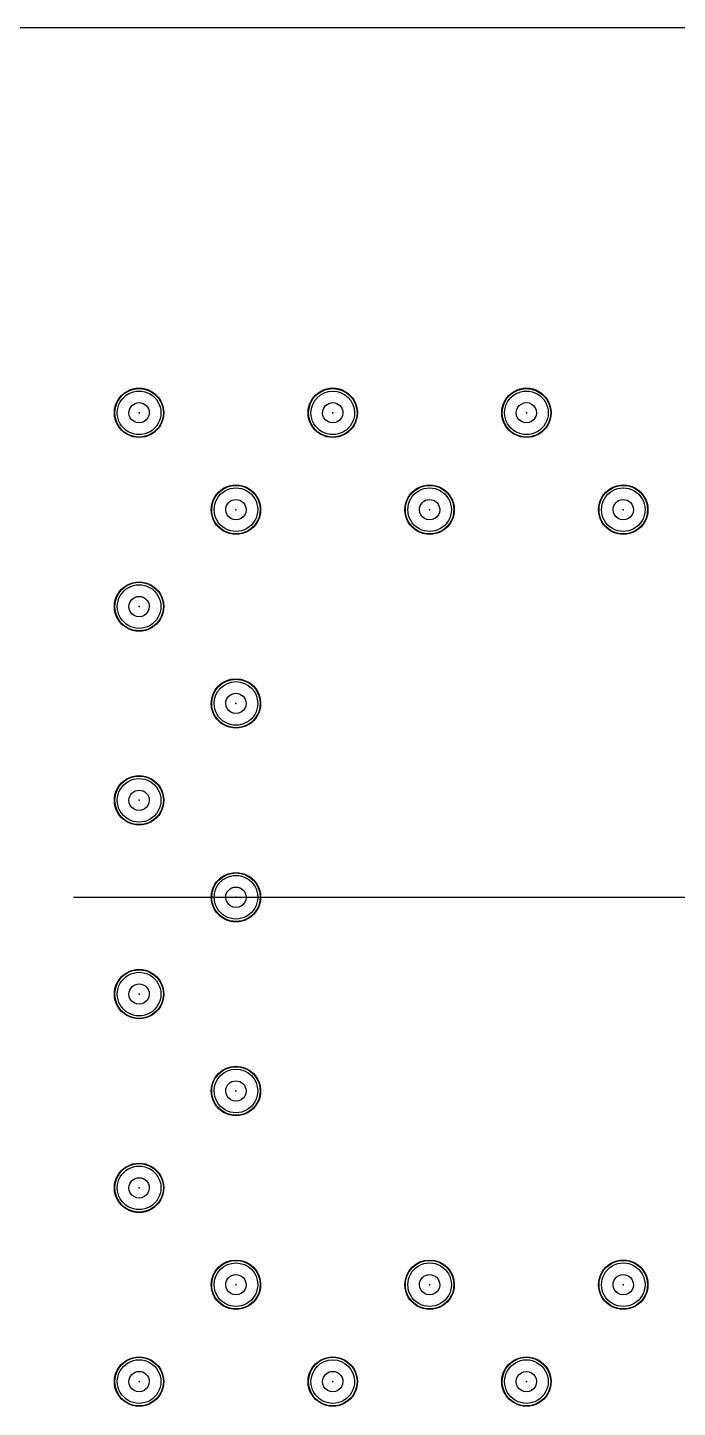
# Model space of a CAD drawing. Header units: millimetres. Extents: x 24815 to 37444, y -10619 to 6020.
# Drawn here: x 28075.19 to 28083.71, y 5891.36 to 5909.45 of the extents above; entities that cross this region are included whole.
import ezdxf

# ---------------------------------------------------------------- set-up
doc = ezdxf.new("R2010")
doc.units = ezdxf.units.MM

# ---------------------------------------------------------------- blocks, each defined once
blk = doc.blocks.new('A$C3CC6408C')
at = {"color": 2}
for p, q in [((-241.974, 0), (0, 0)), ((-99.224, -11.4), (-79.724, -11.4)), ((-99.224, -11.4), (-79.724, -11.4))]:
    blk.add_line(p, q, dxfattribs=at)
at = {"color": 2, "extrusion": (0, 0, -1)}
for centre, major_axis, start_param, end_param in [((-98.364, -5.05), (-0.229, 0.229), 5.497787, 8.63938), ((-98.364, -5.05), (-0.229, 0.229), 5.497787, 8.63938), ((-98.364, -5.05), (-0.225, 0.225), 5.497787, 8.63938), ((-98.364, -5.05), (-0.225, 0.225), 5.497787, 8.63938), ((-98.364, -5.05), (-0.202, 0.202), 5.497787, 8.63938), ((-98.364, -5.05), (-0.202, 0.202), 5.497787, 8.63938), ((-98.364, -5.05), (-0.202, 0.202), 5.497787, 8.63938), ((-98.364, -5.05), (-0.202, 0.202), 5.497787, 8.63938), ((-98.364, -5.05), (-0.202, 0.202), 5.497787, 8.63938), ((-98.364, -5.05), (-0.202, 0.202), 5.497787, 8.63938), ((-98.364, -5.05), (-0.202, 0.202), 5.497787, 8.63938), ((-98.364, -5.05), (-0.202, 0.202), 5.497787, 8.63938), ((-98.364, -5.05), (-0.202, 0.202), 5.497787, 8.63938), ((-98.364, -5.05), (-0.202, 0.202), 5.497787, 8.63938), ((-98.364, -5.05), (-0.202, 0.202), 5.497787, 8.63938), ((-95.824, -5.05), (-0.229, 0.229), 5.497787, 8.63938), ((-95.824, -5.05), (-0.229, 0.229), 5.497787, 8.63938), ((-95.824, -5.05), (0.225, 0.225), 3.926991, 7.068583), ((-95.824, -5.05), (0.225, 0.225), 3.926991, 7.068583), ((-95.824, -5.05), (0.202, 0.202), 3.926991, 7.068583), ((-95.824, -5.05), (0.202, 0.202), 3.926991, 7.068583), ((-95.824, -5.05), (0.202, 0.202), 3.926991, 7.068583), ((-95.824, -5.05), (0.202, 0.202), 3.926991, 7.068583), ((-95.824, -5.05), (0.202, 0.202), 3.926991, 7.068583), ((-95.824, -5.05), (0.202, 0.202), 3.926991, 7.068583), ((-95.824, -5.05), (0.202, 0.202), 3.926991, 7.068583), ((-95.824, -5.05), (0.202, 0.202), 3.926991, 7.068583), ((-95.824, -5.05), (0.202, 0.202), 3.926991, 7.068583), ((-95.824, -5.05), (0.202, 0.202), 3.926991, 7.068583), ((-95.824, -5.05), (0.202, 0.202), 3.926991, 7.068583), ((-93.284, -5.05), (-0.229, 0.229), 5.497787, 8.63938), ((-93.284, -5.05), (-0.229, 0.229), 5.497787, 8.63938), ((-93.284, -5.05), (0.225, 0.225), 3.926991, 7.068583), ((-93.284, -5.05), (0.225, 0.225), 3.926991, 7.068583), ((-93.284, -5.05), (-0.202, 0.202), 5.497787, 8.63938), ((-93.284, -5.05), (-0.202, 0.202), 5.497787, 8.63938), ((-93.284, -5.05), (-0.202, 0.202), 5.497787, 8.63938), ((-93.284, -5.05), (-0.202, 0.202), 5.497787, 8.63938), ((-93.284, -5.05), (-0.202, 0.202), 5.497787, 8.63938), ((-93.284, -5.05), (-0.202, 0.202), 5.497787, 8.63938), ((-93.284, -5.05), (-0.202, 0.202), 5.497787, 8.63938), ((-93.284, -5.05), (-0.202, 0.202), 5.497787, 8.63938), ((-93.284, -5.05), (-0.202, 0.202), 5.497787, 8.63938), ((-93.284, -5.05), (-0.202, 0.202), 5.497787, 8.63938), ((-93.284, -5.05), (-0.202, 0.202), 5.497787, 8.63938), ((-98.364, -5.05), (0.229, 0.229), 0.785398, 3.926991), ((-98.364, -5.05), (0.229, 0.229), 0.785398, 3.926991), ((-98.364, -5.05), (0.225, 0.225), 0.785398, 3.926991), ((-98.364, -5.05), (0.225, 0.225), 0.785398, 3.926991), ((-98.364, -5.05), (0.202, 0.202), 0.785398, 3.926991), ((-98.364, -5.05), (0.202, 0.202), 0.785398, 3.926991), ((-98.364, -5.05), (0.202, 0.202), 0.785398, 3.926991), ((-98.364, -5.05), (0.202, 0.202), 0.785398, 3.926991), ((-98.364, -5.05), (0.202, 0.202), 0.785398, 3.926991), ((-98.364, -5.05), (0.202, 0.202), 0.785398, 3.926991), ((-98.364, -5.05), (0.202, 0.202), 0.785398, 3.926991), ((-98.364, -5.05), (0.202, 0.202), 0.785398, 3.926991), ((-98.364, -5.05), (0.202, 0.202), 0.785398, 3.926991), ((-98.364, -5.05), (0.202, 0.202), 0.785398, 3.926991), ((-98.364, -5.05), (0.202, 0.202), 0.785398, 3.926991), ((-98.364, -5.05), (0.0943, 0.0943), 3.926991, 7.068583), ((-98.364, -5.05), (0.0943, 0.0943), 3.926991, 7.068583), ((-98.364, -5.05), (0.0943, 0.0943), 0.785398, 3.926991), ((-98.364, -5.05), (0.0943, 0.0943), 0.785398, 3.926991), ((-95.824, -5.05), (0.229, 0.229), 0.785398, 3.926991), ((-95.824, -5.05), (0.229, 0.229), 0.785398, 3.926991), ((-95.824, -5.05), (0.225, 0.225), 0.785398, 3.926991), ((-95.824, -5.05), (0.225, 0.225), 0.785398, 3.926991), ((-95.824, -5.05), (0.202, 0.202), 0.785398, 3.926991), ((-95.824, -5.05), (0.202, 0.202), 0.785398, 3.926991), ((-95.824, -5.05), (0.202, 0.202), 0.785398, 3.926991), ((-95.824, -5.05), (0.202, 0.202), 0.785398, 3.926991), ((-95.824, -5.05), (0.202, 0.202), 0.785398, 3.926991), ((-95.824, -5.05), (0.202, 0.202), 0.785398, 3.926991), ((-95.824, -5.05), (0.202, 0.202), 0.785398, 3.926991), ((-95.824, -5.05), (0.202, 0.202), 0.785398, 3.926991), ((-95.824, -5.05), (0.202, 0.202), 0.785398, 3.926991), ((-95.824, -5.05), (0.202, 0.202), 0.785398, 3.926991), ((-95.824, -5.05), (0.202, 0.202), 0.785398, 3.926991), ((-95.824, -5.05), (0.0943, 0.0943), 3.926991, 7.068583), ((-95.824, -5.05), (0.0943, 0.0943), 3.926991, 7.068583), ((-95.824, -5.05), (-0.0943, 0.0943), 2.356194, 5.497787), ((-95.824, -5.05), (-0.0943, 0.0943), 2.356194, 5.497787), ((-93.284, -5.05), (0.229, 0.229), 0.785398, 3.926991), ((-93.284, -5.05), (0.229, 0.229), 0.785398, 3.926991), ((-93.284, -5.05), (0.225, 0.225), 0.785398, 3.926991), ((-93.284, -5.05), (0.225, 0.225), 0.785398, 3.926991), ((-93.284, -5.05), (0.202, 0.202), 0.785398, 3.926991), ((-93.284, -5.05), (0.202, 0.202), 0.785398, 3.926991), ((-93.284, -5.05), (0.202, 0.202), 0.785398, 3.926991), ((-93.284, -5.05), (0.202, 0.202), 0.785398, 3.926991), ((-93.284, -5.05), (0.202, 0.202), 0.785398, 3.926991), ((-93.284, -5.05), (0.202, 0.202), 0.785398, 3.926991), ((-93.284, -5.05), (0.202, 0.202), 0.785398, 3.926991), ((-93.284, -5.05), (0.202, 0.202), 0.785398, 3.926991), ((-93.284, -5.05), (0.202, 0.202), 0.785398, 3.926991), ((-93.284, -5.05), (0.202, 0.202), 0.785398, 3.926991), ((-93.284, -5.05), (0.202, 0.202), 0.785398, 3.926991), ((-93.284, -5.05), (-0.0943, 0.0943), 5.497787, 8.63938), ((-93.284, -5.05), (-0.0943, 0.0943), 5.497787, 8.63938), ((-93.284, -5.05), (0.0943, 0.0943), 0.785398, 3.926991), ((-93.284, -5.05), (0.0943, 0.0943), 0.785398, 3.926991), ((-97.094, -6.32), (-0.229, 0.229), 5.497787, 8.63938), ((-97.094, -6.32), (-0.229, 0.229), 5.497787, 8.63938), ((-97.094, -6.32), (0.225, 0.225), 3.926991, 7.068583), ((-97.094, -6.32), (0.225, 0.225), 3.926991, 7.068583), ((-97.094, -6.32), (-0.202, 0.202), 5.497787, 8.63938), ((-97.094, -6.32), (-0.202, 0.202), 5.497787, 8.63938), ((-97.094, -6.32), (-0.202, 0.202), 5.497787, 8.63938), ((-97.094, -6.32), (-0.202, 0.202), 5.497787, 8.63938), ((-97.094, -6.32), (-0.202, 0.202), 5.497787, 8.63938), ((-97.094, -6.32), (-0.202, 0.202), 5.497787, 8.63938), ((-97.094, -6.32), (-0.202, 0.202), 5.497787, 8.63938), ((-97.094, -6.32), (-0.202, 0.202), 5.497787, 8.63938), ((-97.094, -6.32), (-0.202, 0.202), 5.497787, 8.63938), ((-97.094, -6.32), (-0.202, 0.202), 5.497787, 8.63938), ((-97.094, -6.32), (-0.202, 0.202), 5.497787, 8.63938), ((-94.554, -6.32), (-0.229, 0.229), 5.497787, 8.63938), ((-94.554, -6.32), (-0.229, 0.229), 5.497787, 8.63938), ((-94.554, -6.32), (-0.225, 0.225), 5.497787, 8.63938), ((-94.554, -6.32), (-0.225, 0.225), 5.497787, 8.63938), ((-94.554, -6.32), (-0.202, 0.202), 5.497787, 8.63938), ((-94.554, -6.32), (-0.202, 0.202), 5.497787, 8.63938), ((-94.554, -6.32), (-0.202, 0.202), 5.497787, 8.63938), ((-94.554, -6.32), (-0.202, 0.202), 5.497787, 8.63938), ((-94.554, -6.32), (-0.202, 0.202), 5.497787, 8.63938), ((-94.554, -6.32), (-0.202, 0.202), 5.497787, 8.63938), ((-94.554, -6.32), (-0.202, 0.202), 5.497787, 8.63938), ((-94.554, -6.32), (-0.202, 0.202), 5.497787, 8.63938), ((-94.554, -6.32), (-0.202, 0.202), 5.497787, 8.63938), ((-94.554, -6.32), (-0.202, 0.202), 5.497787, 8.63938), ((-94.554, -6.32), (-0.202, 0.202), 5.497787, 8.63938), ((-92.014, -6.32), (-0.229, 0.229), 5.497787, 8.63938), ((-92.014, -6.32), (-0.229, 0.229), 5.497787, 8.63938), ((-92.014, -6.32), (-0.225, 0.225), 5.497787, 8.63938), ((-92.014, -6.32), (-0.225, 0.225), 5.497787, 8.63938), ((-92.014, -6.32), (-0.202, 0.202), 5.497787, 8.63938), ((-92.014, -6.32), (-0.202, 0.202), 5.497787, 8.63938), ((-92.014, -6.32), (-0.202, 0.202), 5.497787, 8.63938), ((-92.014, -6.32), (-0.202, 0.202), 5.497787, 8.63938), ((-92.014, -6.32), (-0.202, 0.202), 5.497787, 8.63938), ((-92.014, -6.32), (-0.202, 0.202), 5.497787, 8.63938), ((-92.014, -6.32), (-0.202, 0.202), 5.497787, 8.63938), ((-92.014, -6.32), (-0.202, 0.202), 5.497787, 8.63938), ((-92.014, -6.32), (-0.202, 0.202), 5.497787, 8.63938), ((-92.014, -6.32), (-0.202, 0.202), 5.497787, 8.63938), ((-92.014, -6.32), (-0.202, 0.202), 5.497787, 8.63938), ((-97.094, -6.32), (0.229, 0.229), 0.785398, 3.926991), ((-97.094, -6.32), (0.229, 0.229), 0.785398, 3.926991), ((-97.094, -6.32), (-0.225, 0.225), 2.356194, 5.497787), ((-97.094, -6.32), (-0.225, 0.225), 2.356194, 5.497787), ((-97.094, -6.32), (-0.202, 0.202), 2.356194, 5.497787), ((-97.094, -6.32), (-0.202, 0.202), 2.356194, 5.497787), ((-97.094, -6.32), (-0.202, 0.202), 2.356194, 5.497787), ((-97.094, -6.32), (-0.202, 0.202), 2.356194, 5.497787), ((-97.094, -6.32), (-0.202, 0.202), 2.356194, 5.497787), ((-97.094, -6.32), (-0.202, 0.202), 2.356194, 5.497787), ((-97.094, -6.32), (-0.202, 0.202), 2.356194, 5.497787), ((-97.094, -6.32), (-0.202, 0.202), 2.356194, 5.497787), ((-97.094, -6.32), (-0.202, 0.202), 2.356194, 5.497787), ((-97.094, -6.32), (-0.202, 0.202), 2.356194, 5.497787), ((-97.094, -6.32), (-0.202, 0.202), 2.356194, 5.497787), ((-97.094, -6.32), (0.0943, 0.0943), 3.926991, 7.068583), ((-97.094, -6.32), (0.0943, 0.0943), 3.926991, 7.068583), ((-97.094, -6.32), (0.0943, 0.0943), 0.785398, 3.926991), ((-97.094, -6.32), (0.0943, 0.0943), 0.785398, 3.926991), ((-94.554, -6.32), (0.229, 0.229), 0.785398, 3.926991), ((-94.554, -6.32), (0.229, 0.229), 0.785398, 3.926991), ((-94.554, -6.32), (-0.225, 0.225), 2.356194, 5.497787), ((-94.554, -6.32), (-0.225, 0.225), 2.356194, 5.497787), ((-94.554, -6.32), (-0.202, 0.202), 2.356194, 5.497787), ((-94.554, -6.32), (-0.202, 0.202), 2.356194, 5.497787), ((-94.554, -6.32), (-0.202, 0.202), 2.356194, 5.497787), ((-94.554, -6.32), (-0.202, 0.202), 2.356194, 5.497787), ((-94.554, -6.32), (-0.202, 0.202), 2.356194, 5.497787), ((-94.554, -6.32), (-0.202, 0.202), 2.356194, 5.497787), ((-94.554, -6.32), (-0.202, 0.202), 2.356194, 5.497787), ((-94.554, -6.32), (-0.202, 0.202), 2.356194, 5.497787), ((-94.554, -6.32), (-0.202, 0.202), 2.356194, 5.497787), ((-94.554, -6.32), (-0.202, 0.202), 2.356194, 5.497787), ((-94.554, -6.32), (-0.202, 0.202), 2.356194, 5.497787), ((-94.554, -6.32), (0.0943, 0.0943), 3.926991, 7.068583), ((-94.554, -6.32), (0.0943, 0.0943), 3.926991, 7.068583), ((-94.554, -6.32), (0.0943, 0.0943), 0.785398, 3.926991), ((-94.554, -6.32), (0.0943, 0.0943), 0.785398, 3.926991), ((-92.014, -6.32), (0.229, 0.229), 0.785398, 3.926991), ((-92.014, -6.32), (0.229, 0.229), 0.785398, 3.926991), ((-92.014, -6.32), (0.225, 0.225), 0.785398, 3.926991), ((-92.014, -6.32), (0.225, 0.225), 0.785398, 3.926991), ((-92.014, -6.32), (0.202, 0.202), 0.785398, 3.926991), ((-92.014, -6.32), (0.202, 0.202), 0.785398, 3.926991), ((-92.014, -6.32), (0.202, 0.202), 0.785398, 3.926991), ((-92.014, -6.32), (0.202, 0.202), 0.785398, 3.926991), ((-92.014, -6.32), (0.202, 0.202), 0.785398, 3.926991), ((-92.014, -6.32), (0.202, 0.202), 0.785398, 3.926991), ((-92.014, -6.32), (0.202, 0.202), 0.785398, 3.926991), ((-92.014, -6.32), (0.202, 0.202), 0.785398, 3.926991), ((-92.014, -6.32), (0.202, 0.202), 0.785398, 3.926991), ((-92.014, -6.32), (0.202, 0.202), 0.785398, 3.926991), ((-92.014, -6.32), (0.202, 0.202), 0.785398, 3.926991), ((-92.014, -6.32), (0.0943, 0.0943), 3.926991, 7.068583), ((-92.014, -6.32), (0.0943, 0.0943), 3.926991, 7.068583), ((-92.014, -6.32), (0.0943, 0.0943), 0.785398, 3.926991), ((-92.014, -6.32), (0.0943, 0.0943), 0.785398, 3.926991), ((-98.364, -7.59), (-0.229, 0.229), 5.497787, 8.63938), ((-98.364, -7.59), (-0.229, 0.229), 5.497787, 8.63938), ((-98.364, -7.59), (-0.225, 0.225), 5.497787, 8.63938), ((-98.364, -7.59), (-0.225, 0.225), 5.497787, 8.63938), ((-98.364, -7.59), (-0.202, 0.202), 5.497787, 8.63938), ((-98.364, -7.59), (-0.202, 0.202), 5.497787, 8.63938), ((-98.364, -7.59), (-0.202, 0.202), 5.497787, 8.63938), ((-98.364, -7.59), (-0.202, 0.202), 5.497787, 8.63938), ((-98.364, -7.59), (-0.202, 0.202), 5.497787, 8.63938), ((-98.364, -7.59), (-0.202, 0.202), 5.497787, 8.63938), ((-98.364, -7.59), (-0.202, 0.202), 5.497787, 8.63938), ((-98.364, -7.59), (-0.202, 0.202), 5.497787, 8.63938), ((-98.364, -7.59), (-0.202, 0.202), 5.497787, 8.63938), ((-98.364, -7.59), (-0.202, 0.202), 5.497787, 8.63938), ((-98.364, -7.59), (-0.202, 0.202), 5.497787, 8.63938), ((-98.364, -7.59), (0.229, 0.229), 0.785398, 3.926991), ((-98.364, -7.59), (0.229, 0.229), 0.785398, 3.926991), ((-98.364, -7.59), (0.225, 0.225), 0.785398, 3.926991), ((-98.364, -7.59), (0.225, 0.225), 0.785398, 3.926991), ((-98.364, -7.59), (0.202, 0.202), 0.785398, 3.926991), ((-98.364, -7.59), (0.202, 0.202), 0.785398, 3.926991), ((-98.364, -7.59), (0.202, 0.202), 0.785398, 3.926991), ((-98.364, -7.59), (0.202, 0.202), 0.785398, 3.926991), ((-98.364, -7.59), (0.202, 0.202), 0.785398, 3.926991), ((-98.364, -7.59), (0.202, 0.202), 0.785398, 3.926991), ((-98.364, -7.59), (0.202, 0.202), 0.785398, 3.926991), ((-98.364, -7.59), (0.202, 0.202), 0.785398, 3.926991), ((-98.364, -7.59), (0.202, 0.202), 0.785398, 3.926991), ((-98.364, -7.59), (0.202, 0.202), 0.785398, 3.926991), ((-98.364, -7.59), (0.202, 0.202), 0.785398, 3.926991), ((-98.364, -7.59), (0.0943, 0.0943), 3.926991, 7.068583), ((-98.364, -7.59), (0.0943, 0.0943), 3.926991, 7.068583), ((-98.364, -7.59), (0.0943, 0.0943), 0.785398, 3.926991), ((-98.364, -7.59), (0.0943, 0.0943), 0.785398, 3.926991), ((-97.094, -8.86), (0.229, 0.229), 3.926991, 7.068583), ((-97.094, -8.86), (0.229, 0.229), 3.926991, 7.068583), ((-97.094, -8.86), (0.225, 0.225), 3.926991, 7.068583), ((-97.094, -8.86), (0.225, 0.225), 3.926991, 7.068583), ((-97.094, -8.86), (0.202, 0.202), 3.926991, 7.068583), ((-97.094, -8.86), (0.202, 0.202), 3.926991, 7.068583), ((-97.094, -8.86), (0.202, 0.202), 3.926991, 7.068583), ((-97.094, -8.86), (0.202, 0.202), 3.926991, 7.068583), ((-97.094, -8.86), (0.202, 0.202), 3.926991, 7.068583), ((-97.094, -8.86), (0.202, 0.202), 3.926991, 7.068583), ((-97.094, -8.86), (0.202, 0.202), 3.926991, 7.068583), ((-97.094, -8.86), (0.202, 0.202), 3.926991, 7.068583), ((-97.094, -8.86), (0.202, 0.202), 3.926991, 7.068583), ((-97.094, -8.86), (0.202, 0.202), 3.926991, 7.068583), ((-97.094, -8.86), (0.202, 0.202), 3.926991, 7.068583), ((-97.094, -8.86), (-0.229, 0.229), 2.356194, 5.497787), ((-97.094, -8.86), (-0.229, 0.229), 2.356194, 5.497787), ((-97.094, -8.86), (-0.225, 0.225), 2.356194, 5.497787), ((-97.094, -8.86), (-0.225, 0.225), 2.356194, 5.497787), ((-97.094, -8.86), (-0.202, 0.202), 2.356194, 5.497787), ((-97.094, -8.86), (-0.202, 0.202), 2.356194, 5.497787), ((-97.094, -8.86), (-0.202, 0.202), 2.356194, 5.497787), ((-97.094, -8.86), (-0.202, 0.202), 2.356194, 5.497787), ((-97.094, -8.86), (-0.202, 0.202), 2.356194, 5.497787), ((-97.094, -8.86), (-0.202, 0.202), 2.356194, 5.497787), ((-97.094, -8.86), (-0.202, 0.202), 2.356194, 5.497787), ((-97.094, -8.86), (-0.202, 0.202), 2.356194, 5.497787), ((-97.094, -8.86), (-0.202, 0.202), 2.356194, 5.497787), ((-97.094, -8.86), (-0.202, 0.202), 2.356194, 5.497787), ((-97.094, -8.86), (-0.202, 0.202), 2.356194, 5.497787), ((-97.094, -8.86), (0.0943, 0.0943), 3.926991, 7.068583), ((-97.094, -8.86), (0.0943, 0.0943), 3.926991, 7.068583), ((-97.094, -8.86), (0.0943, 0.0943), 0.785398, 3.926991), ((-97.094, -8.86), (0.0943, 0.0943), 0.785398, 3.926991), ((-98.364, -10.13), (-0.229, 0.229), 5.497787, 8.63938), ((-98.364, -10.13), (-0.229, 0.229), 5.497787, 8.63938), ((-98.364, -10.13), (-0.225, 0.225), 5.497787, 8.63938), ((-98.364, -10.13), (-0.225, 0.225), 5.497787, 8.63938), ((-98.364, -10.13), (-0.202, 0.202), 5.497787, 8.63938), ((-98.364, -10.13), (-0.202, 0.202), 5.497787, 8.63938), ((-98.364, -10.13), (-0.202, 0.202), 5.497787, 8.63938), ((-98.364, -10.13), (-0.202, 0.202), 5.497787, 8.63938), ((-98.364, -10.13), (-0.202, 0.202), 5.497787, 8.63938), ((-98.364, -10.13), (-0.202, 0.202), 5.497787, 8.63938), ((-98.364, -10.13), (-0.202, 0.202), 5.497787, 8.63938), ((-98.364, -10.13), (-0.202, 0.202), 5.497787, 8.63938), ((-98.364, -10.13), (-0.202, 0.202), 5.497787, 8.63938), ((-98.364, -10.13), (-0.202, 0.202), 5.497787, 8.63938), ((-98.364, -10.13), (-0.202, 0.202), 5.497787, 8.63938), ((-98.364, -10.13), (0.0943, 0.0943), 3.926991, 7.068583), ((-98.364, -10.13), (0.0943, 0.0943), 3.926991, 7.068583), ((-98.364, -10.13), (-0.229, 0.229), 2.356194, 5.497787), ((-98.364, -10.13), (-0.229, 0.229), 2.356194, 5.497787), ((-98.364, -10.13), (0.225, 0.225), 0.785398, 3.926991), ((-98.364, -10.13), (0.225, 0.225), 0.785398, 3.926991), ((-98.364, -10.13), (-0.202, 0.202), 2.356194, 5.497787), ((-98.364, -10.13), (-0.202, 0.202), 2.356194, 5.497787), ((-98.364, -10.13), (-0.202, 0.202), 2.356194, 5.497787), ((-98.364, -10.13), (-0.202, 0.202), 2.356194, 5.497787), ((-98.364, -10.13), (-0.202, 0.202), 2.356194, 5.497787), ((-98.364, -10.13), (-0.202, 0.202), 2.356194, 5.497787), ((-98.364, -10.13), (-0.202, 0.202), 2.356194, 5.497787), ((-98.364, -10.13), (-0.202, 0.202), 2.356194, 5.497787), ((-98.364, -10.13), (-0.202, 0.202), 2.356194, 5.497787), ((-98.364, -10.13), (-0.202, 0.202), 2.356194, 5.497787), ((-98.364, -10.13), (-0.202, 0.202), 2.356194, 5.497787), ((-98.364, -10.13), (0.0943, 0.0943), 0.785398, 3.926991), ((-98.364, -10.13), (0.0943, 0.0943), 0.785398, 3.926991), ((-97.094, -11.4), (-0.229, 0.229), 5.497787, 8.63938), ((-97.094, -11.4), (-0.229, 0.229), 5.497787, 8.63938), ((-97.094, -11.4), (0.225, 0.225), 3.926991, 7.068583), ((-97.094, -11.4), (0.225, 0.225), 3.926991, 7.068583), ((-97.094, -11.4), (-0.202, 0.202), 5.497787, 8.63938), ((-97.094, -11.4), (-0.202, 0.202), 5.497787, 8.63938), ((-97.094, -11.4), (-0.202, 0.202), 5.497787, 8.63938), ((-97.094, -11.4), (-0.202, 0.202), 5.497787, 8.63938), ((-97.094, -11.4), (-0.202, 0.202), 5.497787, 8.63938), ((-97.094, -11.4), (-0.202, 0.202), 5.497787, 8.63938), ((-97.094, -11.4), (-0.202, 0.202), 5.497787, 8.63938), ((-97.094, -11.4), (-0.202, 0.202), 5.497787, 8.63938), ((-97.094, -11.4), (-0.202, 0.202), 5.497787, 8.63938), ((-97.094, -11.4), (-0.202, 0.202), 5.497787, 8.63938), ((-97.094, -11.4), (-0.202, 0.202), 5.497787, 8.63938), ((-97.094, -11.4), (0.0943, 0.0943), 3.926991, 7.068583), ((-97.094, -11.4), (0.0943, 0.0943), 3.926991, 7.068583), ((-97.094, -11.4), (0.229, 0.229), 0.785398, 3.926991), ((-97.094, -11.4), (0.229, 0.229), 0.785398, 3.926991), ((-97.094, -11.4), (-0.225, 0.225), 2.356194, 5.497787), ((-97.094, -11.4), (-0.225, 0.225), 2.356194, 5.497787), ((-97.094, -11.4), (-0.202, 0.202), 2.356194, 5.497787), ((-97.094, -11.4), (-0.202, 0.202), 2.356194, 5.497787), ((-97.094, -11.4), (-0.202, 0.202), 2.356194, 5.497787), ((-97.094, -11.4), (-0.202, 0.202), 2.356194, 5.497787), ((-97.094, -11.4), (-0.202, 0.202), 2.356194, 5.497787), ((-97.094, -11.4), (-0.202, 0.202), 2.356194, 5.497787), ((-97.094, -11.4), (-0.202, 0.202), 2.356194, 5.497787), ((-97.094, -11.4), (-0.202, 0.202), 2.356194, 5.497787), ((-97.094, -11.4), (-0.202, 0.202), 2.356194, 5.497787), ((-97.094, -11.4), (-0.202, 0.202), 2.356194, 5.497787), ((-97.094, -11.4), (-0.202, 0.202), 2.356194, 5.497787), ((-97.094, -11.4), (0.0943, 0.0943), 0.785398, 3.926991), ((-97.094, -11.4), (0.0943, 0.0943), 0.785398, 3.926991), ((-98.364, -12.67), (-0.229, 0.229), 5.497787, 8.63938), ((-98.364, -12.67), (-0.229, 0.229), 5.497787, 8.63938), ((-98.364, -12.67), (-0.225, 0.225), 5.497787, 8.63938), ((-98.364, -12.67), (-0.225, 0.225), 5.497787, 8.63938), ((-98.364, -12.67), (-0.202, 0.202), 5.497787, 8.63938), ((-98.364, -12.67), (-0.202, 0.202), 5.497787, 8.63938), ((-98.364, -12.67), (-0.202, 0.202), 5.497787, 8.63938), ((-98.364, -12.67), (-0.202, 0.202), 5.497787, 8.63938), ((-98.364, -12.67), (-0.202, 0.202), 5.497787, 8.63938), ((-98.364, -12.67), (-0.202, 0.202), 5.497787, 8.63938), ((-98.364, -12.67), (-0.202, 0.202), 5.497787, 8.63938), ((-98.364, -12.67), (-0.202, 0.202), 5.497787, 8.63938), ((-98.364, -12.67), (-0.202, 0.202), 5.497787, 8.63938), ((-98.364, -12.67), (-0.202, 0.202), 5.497787, 8.63938), ((-98.364, -12.67), (-0.202, 0.202), 5.497787, 8.63938), ((-98.364, -12.67), (0.0943, 0.0943), 3.926991, 7.068583), ((-98.364, -12.67), (0.0943, 0.0943), 3.926991, 7.068583), ((-98.364, -12.67), (0.229, 0.229), 0.785398, 3.926991), ((-98.364, -12.67), (0.229, 0.229), 0.785398, 3.926991), ((-98.364, -12.67), (0.225, 0.225), 0.785398, 3.926991), ((-98.364, -12.67), (0.225, 0.225), 0.785398, 3.926991), ((-98.364, -12.67), (0.202, 0.202), 0.785398, 3.926991), ((-98.364, -12.67), (0.202, 0.202), 0.785398, 3.926991), ((-98.364, -12.67), (0.202, 0.202), 0.785398, 3.926991), ((-98.364, -12.67), (0.202, 0.202), 0.785398, 3.926991), ((-98.364, -12.67), (0.202, 0.202), 0.785398, 3.926991), ((-98.364, -12.67), (0.202, 0.202), 0.785398, 3.926991), ((-98.364, -12.67), (0.202, 0.202), 0.785398, 3.926991), ((-98.364, -12.67), (0.202, 0.202), 0.785398, 3.926991), ((-98.364, -12.67), (0.202, 0.202), 0.785398, 3.926991), ((-98.364, -12.67), (0.202, 0.202), 0.785398, 3.926991), ((-98.364, -12.67), (0.202, 0.202), 0.785398, 3.926991), ((-98.364, -12.67), (0.0943, 0.0943), 0.785398, 3.926991), ((-98.364, -12.67), (0.0943, 0.0943), 0.785398, 3.926991), ((-97.094, -13.94), (0.229, 0.229), 3.926991, 7.068583), ((-97.094, -13.94), (0.229, 0.229), 3.926991, 7.068583), ((-97.094, -13.94), (-0.225, 0.225), 5.497787, 8.63938), ((-97.094, -13.94), (-0.225, 0.225), 5.497787, 8.63938), ((-97.094, -13.94), (0.202, 0.202), 3.926991, 7.068583), ((-97.094, -13.94), (0.202, 0.202), 3.926991, 7.068583), ((-97.094, -13.94), (0.202, 0.202), 3.926991, 7.068583), ((-97.094, -13.94), (0.202, 0.202), 3.926991, 7.068583), ((-97.094, -13.94), (0.202, 0.202), 3.926991, 7.068583), ((-97.094, -13.94), (0.202, 0.202), 3.926991, 7.068583), ((-97.094, -13.94), (0.202, 0.202), 3.926991, 7.068583), ((-97.094, -13.94), (0.202, 0.202), 3.926991, 7.068583), ((-97.094, -13.94), (0.202, 0.202), 3.926991, 7.068583), ((-97.094, -13.94), (0.202, 0.202), 3.926991, 7.068583), ((-97.094, -13.94), (0.202, 0.202), 3.926991, 7.068583), ((-97.094, -13.94), (0.0943, 0.0943), 3.926991, 7.068583), ((-97.094, -13.94), (0.0943, 0.0943), 3.926991, 7.068583), ((-97.094, -13.94), (0.229, 0.229), 0.785398, 3.926991), ((-97.094, -13.94), (0.229, 0.229), 0.785398, 3.926991), ((-97.094, -13.94), (-0.225, 0.225), 2.356194, 5.497787), ((-97.094, -13.94), (-0.225, 0.225), 2.356194, 5.497787), ((-97.094, -13.94), (-0.202, 0.202), 2.356194, 5.497787), ((-97.094, -13.94), (-0.202, 0.202), 2.356194, 5.497787), ((-97.094, -13.94), (-0.202, 0.202), 2.356194, 5.497787), ((-97.094, -13.94), (-0.202, 0.202), 2.356194, 5.497787), ((-97.094, -13.94), (-0.202, 0.202), 2.356194, 5.497787), ((-97.094, -13.94), (-0.202, 0.202), 2.356194, 5.497787), ((-97.094, -13.94), (-0.202, 0.202), 2.356194, 5.497787), ((-97.094, -13.94), (-0.202, 0.202), 2.356194, 5.497787), ((-97.094, -13.94), (-0.202, 0.202), 2.356194, 5.497787), ((-97.094, -13.94), (-0.202, 0.202), 2.356194, 5.497787), ((-97.094, -13.94), (-0.202, 0.202), 2.356194, 5.497787), ((-97.094, -13.94), (0.0943, 0.0943), 0.785398, 3.926991), ((-97.094, -13.94), (0.0943, 0.0943), 0.785398, 3.926991), ((-98.364, -15.21), (-0.229, 0.229), 5.497787, 8.63938), ((-98.364, -15.21), (-0.229, 0.229), 5.497787, 8.63938), ((-98.364, -15.21), (-0.225, 0.225), 5.497787, 8.63938), ((-98.364, -15.21), (-0.225, 0.225), 5.497787, 8.63938), ((-98.364, -15.21), (-0.202, 0.202), 5.497787, 8.63938), ((-98.364, -15.21), (-0.202, 0.202), 5.497787, 8.63938), ((-98.364, -15.21), (-0.202, 0.202), 5.497787, 8.63938), ((-98.364, -15.21), (-0.202, 0.202), 5.497787, 8.63938), ((-98.364, -15.21), (-0.202, 0.202), 5.497787, 8.63938), ((-98.364, -15.21), (-0.202, 0.202), 5.497787, 8.63938), ((-98.364, -15.21), (-0.202, 0.202), 5.497787, 8.63938), ((-98.364, -15.21), (-0.202, 0.202), 5.497787, 8.63938), ((-98.364, -15.21), (-0.202, 0.202), 5.497787, 8.63938), ((-98.364, -15.21), (-0.202, 0.202), 5.497787, 8.63938), ((-98.364, -15.21), (-0.202, 0.202), 5.497787, 8.63938), ((-98.364, -15.21), (0.0943, 0.0943), 3.926991, 7.068583), ((-98.364, -15.21), (0.0943, 0.0943), 3.926991, 7.068583), ((-98.364, -15.21), (-0.229, 0.229), 2.356194, 5.497787), ((-98.364, -15.21), (-0.229, 0.229), 2.356194, 5.497787), ((-98.364, -15.21), (0.225, 0.225), 0.785398, 3.926991), ((-98.364, -15.21), (0.225, 0.225), 0.785398, 3.926991), ((-98.364, -15.21), (-0.202, 0.202), 2.356194, 5.497787), ((-98.364, -15.21), (-0.202, 0.202), 2.356194, 5.497787), ((-98.364, -15.21), (-0.202, 0.202), 2.356194, 5.497787), ((-98.364, -15.21), (-0.202, 0.202), 2.356194, 5.497787), ((-98.364, -15.21), (-0.202, 0.202), 2.356194, 5.497787), ((-98.364, -15.21), (-0.202, 0.202), 2.356194, 5.497787), ((-98.364, -15.21), (-0.202, 0.202), 2.356194, 5.497787), ((-98.364, -15.21), (-0.202, 0.202), 2.356194, 5.497787), ((-98.364, -15.21), (-0.202, 0.202), 2.356194, 5.497787), ((-98.364, -15.21), (-0.202, 0.202), 2.356194, 5.497787), ((-98.364, -15.21), (-0.202, 0.202), 2.356194, 5.497787), ((-98.364, -15.21), (0.0943, 0.0943), 0.785398, 3.926991), ((-98.364, -15.21), (0.0943, 0.0943), 0.785398, 3.926991), ((-97.094, -16.48), (0.229, 0.229), 3.926991, 7.068583), ((-97.094, -16.48), (0.229, 0.229), 3.926991, 7.068583), ((-97.094, -16.48), (0.225, 0.225), 3.926991, 7.068583), ((-97.094, -16.48), (0.225, 0.225), 3.926991, 7.068583), ((-97.094, -16.48), (0.202, 0.202), 3.926991, 7.068583), ((-97.094, -16.48), (0.202, 0.202), 3.926991, 7.068583), ((-97.094, -16.48), (0.202, 0.202), 3.926991, 7.068583), ((-97.094, -16.48), (0.202, 0.202), 3.926991, 7.068583), ((-97.094, -16.48), (0.202, 0.202), 3.926991, 7.068583), ((-97.094, -16.48), (0.202, 0.202), 3.926991, 7.068583), ((-97.094, -16.48), (0.202, 0.202), 3.926991, 7.068583), ((-97.094, -16.48), (0.202, 0.202), 3.926991, 7.068583), ((-97.094, -16.48), (0.202, 0.202), 3.926991, 7.068583), ((-97.094, -16.48), (0.202, 0.202), 3.926991, 7.068583), ((-97.094, -16.48), (0.202, 0.202), 3.926991, 7.068583), ((-94.554, -16.48), (0.229, 0.229), 3.926991, 7.068583), ((-94.554, -16.48), (0.229, 0.229), 3.926991, 7.068583), ((-94.554, -16.48), (-0.225, 0.225), 5.497787, 8.63938), ((-94.554, -16.48), (-0.225, 0.225), 5.497787, 8.63938), ((-94.554, -16.48), (-0.202, 0.202), 5.497787, 8.63938), ((-94.554, -16.48), (-0.202, 0.202), 5.497787, 8.63938), ((-94.554, -16.48), (-0.202, 0.202), 5.497787, 8.63938), ((-94.554, -16.48), (-0.202, 0.202), 5.497787, 8.63938), ((-94.554, -16.48), (-0.202, 0.202), 5.497787, 8.63938), ((-94.554, -16.48), (-0.202, 0.202), 5.497787, 8.63938), ((-94.554, -16.48), (-0.202, 0.202), 5.497787, 8.63938), ((-94.554, -16.48), (-0.202, 0.202), 5.497787, 8.63938), ((-94.554, -16.48), (-0.202, 0.202), 5.497787, 8.63938), ((-94.554, -16.48), (-0.202, 0.202), 5.497787, 8.63938), ((-94.554, -16.48), (-0.202, 0.202), 5.497787, 8.63938), ((-92.014, -16.48), (-0.229, 0.229), 5.497787, 8.63938), ((-92.014, -16.48), (-0.229, 0.229), 5.497787, 8.63938), ((-92.014, -16.48), (-0.225, 0.225), 5.497787, 8.63938), ((-92.014, -16.48), (-0.225, 0.225), 5.497787, 8.63938), ((-92.014, -16.48), (-0.202, 0.202), 5.497787, 8.63938), ((-92.014, -16.48), (-0.202, 0.202), 5.497787, 8.63938), ((-92.014, -16.48), (-0.202, 0.202), 5.497787, 8.63938), ((-92.014, -16.48), (-0.202, 0.202), 5.497787, 8.63938), ((-92.014, -16.48), (-0.202, 0.202), 5.497787, 8.63938), ((-92.014, -16.48), (-0.202, 0.202), 5.497787, 8.63938), ((-92.014, -16.48), (-0.202, 0.202), 5.497787, 8.63938), ((-92.014, -16.48), (-0.202, 0.202), 5.497787, 8.63938), ((-92.014, -16.48), (-0.202, 0.202), 5.497787, 8.63938), ((-92.014, -16.48), (-0.202, 0.202), 5.497787, 8.63938), ((-92.014, -16.48), (-0.202, 0.202), 5.497787, 8.63938), ((-97.094, -16.48), (0.0943, 0.0943), 3.926991, 7.068583), ((-97.094, -16.48), (0.0943, 0.0943), 3.926991, 7.068583), ((-94.554, -16.48), (0.0943, 0.0943), 3.926991, 7.068583), ((-94.554, -16.48), (0.0943, 0.0943), 3.926991, 7.068583), ((-92.014, -16.48), (0.0943, 0.0943), 3.926991, 7.068583), ((-92.014, -16.48), (0.0943, 0.0943), 3.926991, 7.068583), ((-97.094, -16.48), (-0.229, 0.229), 2.356194, 5.497787), ((-97.094, -16.48), (-0.229, 0.229), 2.356194, 5.497787), ((-97.094, -16.48), (-0.225, 0.225), 2.356194, 5.497787), ((-97.094, -16.48), (-0.225, 0.225), 2.356194, 5.497787), ((-97.094, -16.48), (-0.202, 0.202), 2.356194, 5.497787), ((-97.094, -16.48), (-0.202, 0.202), 2.356194, 5.497787), ((-97.094, -16.48), (-0.202, 0.202), 2.356194, 5.497787), ((-97.094, -16.48), (-0.202, 0.202), 2.356194, 5.497787), ((-97.094, -16.48), (-0.202, 0.202), 2.356194, 5.497787), ((-97.094, -16.48), (-0.202, 0.202), 2.356194, 5.497787), ((-97.094, -16.48), (-0.202, 0.202), 2.356194, 5.497787), ((-97.094, -16.48), (-0.202, 0.202), 2.356194, 5.497787), ((-97.094, -16.48), (-0.202, 0.202), 2.356194, 5.497787), ((-97.094, -16.48), (-0.202, 0.202), 2.356194, 5.497787), ((-97.094, -16.48), (-0.202, 0.202), 2.356194, 5.497787), ((-97.094, -16.48), (0.0943, 0.0943), 0.785398, 3.926991), ((-97.094, -16.48), (0.0943, 0.0943), 0.785398, 3.926991), ((-94.554, -16.48), (-0.229, 0.229), 2.356194, 5.497787), ((-94.554, -16.48), (-0.229, 0.229), 2.356194, 5.497787), ((-94.554, -16.48), (-0.225, 0.225), 2.356194, 5.497787), ((-94.554, -16.48), (-0.225, 0.225), 2.356194, 5.497787), ((-94.554, -16.48), (-0.202, 0.202), 2.356194, 5.497787), ((-94.554, -16.48), (-0.202, 0.202), 2.356194, 5.497787), ((-94.554, -16.48), (-0.202, 0.202), 2.356194, 5.497787), ((-94.554, -16.48), (-0.202, 0.202), 2.356194, 5.497787), ((-94.554, -16.48), (-0.202, 0.202), 2.356194, 5.497787), ((-94.554, -16.48), (-0.202, 0.202), 2.356194, 5.497787), ((-94.554, -16.48), (-0.202, 0.202), 2.356194, 5.497787), ((-94.554, -16.48), (-0.202, 0.202), 2.356194, 5.497787), ((-94.554, -16.48), (-0.202, 0.202), 2.356194, 5.497787), ((-94.554, -16.48), (-0.202, 0.202), 2.356194, 5.497787), ((-94.554, -16.48), (-0.202, 0.202), 2.356194, 5.497787), ((-94.554, -16.48), (0.0943, 0.0943), 0.785398, 3.926991), ((-94.554, -16.48), (0.0943, 0.0943), 0.785398, 3.926991), ((-92.014, -16.48), (-0.229, 0.229), 2.356194, 5.497787), ((-92.014, -16.48), (-0.229, 0.229), 2.356194, 5.497787), ((-92.014, -16.48), (0.225, 0.225), 0.785398, 3.926991), ((-92.014, -16.48), (0.225, 0.225), 0.785398, 3.926991), ((-92.014, -16.48), (-0.202, 0.202), 2.356194, 5.497787), ((-92.014, -16.48), (-0.202, 0.202), 2.356194, 5.497787), ((-92.014, -16.48), (-0.202, 0.202), 2.356194, 5.497787), ((-92.014, -16.48), (-0.202, 0.202), 2.356194, 5.497787), ((-92.014, -16.48), (-0.202, 0.202), 2.356194, 5.497787), ((-92.014, -16.48), (-0.202, 0.202), 2.356194, 5.497787), ((-92.014, -16.48), (-0.202, 0.202), 2.356194, 5.497787), ((-92.014, -16.48), (-0.202, 0.202), 2.356194, 5.497787), ((-92.014, -16.48), (-0.202, 0.202), 2.356194, 5.497787), ((-92.014, -16.48), (-0.202, 0.202), 2.356194, 5.497787), ((-92.014, -16.48), (-0.202, 0.202), 2.356194, 5.497787), ((-92.014, -16.48), (0.0943, 0.0943), 0.785398, 3.926991), ((-92.014, -16.48), (0.0943, 0.0943), 0.785398, 3.926991), ((-98.364, -17.75), (-0.229, 0.229), 5.497787, 8.63938), ((-98.364, -17.75), (-0.229, 0.229), 5.497787, 8.63938), ((-98.364, -17.75), (-0.225, 0.225), 5.497787, 8.63938), ((-98.364, -17.75), (-0.225, 0.225), 5.497787, 8.63938), ((-98.364, -17.75), (-0.202, 0.202), 5.497787, 8.63938), ((-98.364, -17.75), (-0.202, 0.202), 5.497787, 8.63938), ((-98.364, -17.75), (-0.202, 0.202), 5.497787, 8.63938), ((-98.364, -17.75), (-0.202, 0.202), 5.497787, 8.63938), ((-98.364, -17.75), (-0.202, 0.202), 5.497787, 8.63938), ((-98.364, -17.75), (-0.202, 0.202), 5.497787, 8.63938), ((-98.364, -17.75), (-0.202, 0.202), 5.497787, 8.63938), ((-98.364, -17.75), (-0.202, 0.202), 5.497787, 8.63938), ((-98.364, -17.75), (-0.202, 0.202), 5.497787, 8.63938), ((-98.364, -17.75), (-0.202, 0.202), 5.497787, 8.63938), ((-98.364, -17.75), (-0.202, 0.202), 5.497787, 8.63938), ((-95.824, -17.75), (-0.229, 0.229), 5.497787, 8.63938), ((-95.824, -17.75), (-0.229, 0.229), 5.497787, 8.63938), ((-95.824, -17.75), (-0.225, 0.225), 5.497787, 8.63938), ((-95.824, -17.75), (-0.225, 0.225), 5.497787, 8.63938), ((-95.824, -17.75), (0.202, 0.202), 3.926991, 7.068583), ((-95.824, -17.75), (0.202, 0.202), 3.926991, 7.068583), ((-95.824, -17.75), (0.202, 0.202), 3.926991, 7.068583), ((-95.824, -17.75), (0.202, 0.202), 3.926991, 7.068583), ((-95.824, -17.75), (0.202, 0.202), 3.926991, 7.068583), ((-95.824, -17.75), (0.202, 0.202), 3.926991, 7.068583), ((-95.824, -17.75), (0.202, 0.202), 3.926991, 7.068583), ((-95.824, -17.75), (0.202, 0.202), 3.926991, 7.068583), ((-95.824, -17.75), (0.202, 0.202), 3.926991, 7.068583), ((-95.824, -17.75), (0.202, 0.202), 3.926991, 7.068583), ((-95.824, -17.75), (0.202, 0.202), 3.926991, 7.068583), ((-93.284, -17.75), (-0.229, 0.229), 5.497787, 8.63938), ((-93.284, -17.75), (-0.229, 0.229), 5.497787, 8.63938), ((-93.284, -17.75), (0.225, 0.225), 3.926991, 7.068583), ((-93.284, -17.75), (0.225, 0.225), 3.926991, 7.068583), ((-93.284, -17.75), (-0.202, 0.202), 5.497787, 8.63938), ((-93.284, -17.75), (-0.202, 0.202), 5.497787, 8.63938), ((-93.284, -17.75), (-0.202, 0.202), 5.497787, 8.63938), ((-93.284, -17.75), (-0.202, 0.202), 5.497787, 8.63938), ((-93.284, -17.75), (-0.202, 0.202), 5.497787, 8.63938), ((-93.284, -17.75), (-0.202, 0.202), 5.497787, 8.63938), ((-93.284, -17.75), (-0.202, 0.202), 5.497787, 8.63938), ((-93.284, -17.75), (-0.202, 0.202), 5.497787, 8.63938), ((-93.284, -17.75), (-0.202, 0.202), 5.497787, 8.63938), ((-93.284, -17.75), (-0.202, 0.202), 5.497787, 8.63938), ((-93.284, -17.75), (-0.202, 0.202), 5.497787, 8.63938), ((-98.364, -17.75), (0.0943, 0.0943), 3.926991, 7.068583), ((-98.364, -17.75), (0.0943, 0.0943), 3.926991, 7.068583), ((-95.824, -17.75), (0.0943, 0.0943), 3.926991, 7.068583), ((-95.824, -17.75), (0.0943, 0.0943), 3.926991, 7.068583), ((-93.284, -17.75), (-0.0943, 0.0943), 5.497787, 8.63938), ((-93.284, -17.75), (-0.0943, 0.0943), 5.497787, 8.63938), ((-98.364, -17.75), (0.229, 0.229), 0.785398, 3.926991), ((-98.364, -17.75), (0.229, 0.229), 0.785398, 3.926991), ((-98.364, -17.75), (0.225, 0.225), 0.785398, 3.926991), ((-98.364, -17.75), (0.225, 0.225), 0.785398, 3.926991), ((-98.364, -17.75), (0.202, 0.202), 0.785398, 3.926991), ((-98.364, -17.75), (0.202, 0.202), 0.785398, 3.926991), ((-98.364, -17.75), (0.202, 0.202), 0.785398, 3.926991), ((-98.364, -17.75), (0.202, 0.202), 0.785398, 3.926991), ((-98.364, -17.75), (0.202, 0.202), 0.785398, 3.926991), ((-98.364, -17.75), (0.202, 0.202), 0.785398, 3.926991), ((-98.364, -17.75), (0.202, 0.202), 0.785398, 3.926991), ((-98.364, -17.75), (0.202, 0.202), 0.785398, 3.926991), ((-98.364, -17.75), (0.202, 0.202), 0.785398, 3.926991), ((-98.364, -17.75), (0.202, 0.202), 0.785398, 3.926991), ((-98.364, -17.75), (0.202, 0.202), 0.785398, 3.926991), ((-98.364, -17.75), (0.0943, 0.0943), 0.785398, 3.926991), ((-98.364, -17.75), (0.0943, 0.0943), 0.785398, 3.926991), ((-95.824, -17.75), (0.229, 0.229), 0.785398, 3.926991), ((-95.824, -17.75), (0.229, 0.229), 0.785398, 3.926991), ((-95.824, -17.75), (0.225, 0.225), 0.785398, 3.926991), ((-95.824, -17.75), (0.225, 0.225), 0.785398, 3.926991), ((-95.824, -17.75), (0.202, 0.202), 0.785398, 3.926991), ((-95.824, -17.75), (0.202, 0.202), 0.785398, 3.926991), ((-95.824, -17.75), (0.202, 0.202), 0.785398, 3.926991), ((-95.824, -17.75), (0.202, 0.202), 0.785398, 3.926991), ((-95.824, -17.75), (0.202, 0.202), 0.785398, 3.926991), ((-95.824, -17.75), (0.202, 0.202), 0.785398, 3.926991), ((-95.824, -17.75), (0.202, 0.202), 0.785398, 3.926991), ((-95.824, -17.75), (0.202, 0.202), 0.785398, 3.926991), ((-95.824, -17.75), (0.202, 0.202), 0.785398, 3.926991), ((-95.824, -17.75), (0.202, 0.202), 0.785398, 3.926991), ((-95.824, -17.75), (0.202, 0.202), 0.785398, 3.926991), ((-95.824, -17.75), (-0.0943, 0.0943), 2.356194, 5.497787), ((-95.824, -17.75), (-0.0943, 0.0943), 2.356194, 5.497787), ((-93.284, -17.75), (0.229, 0.229), 0.785398, 3.926991), ((-93.284, -17.75), (0.229, 0.229), 0.785398, 3.926991), ((-93.284, -17.75), (0.225, 0.225), 0.785398, 3.926991), ((-93.284, -17.75), (0.225, 0.225), 0.785398, 3.926991), ((-93.284, -17.75), (0.202, 0.202), 0.785398, 3.926991), ((-93.284, -17.75), (0.202, 0.202), 0.785398, 3.926991), ((-93.284, -17.75), (0.202, 0.202), 0.785398, 3.926991), ((-93.284, -17.75), (0.202, 0.202), 0.785398, 3.926991), ((-93.284, -17.75), (0.202, 0.202), 0.785398, 3.926991), ((-93.284, -17.75), (0.202, 0.202), 0.785398, 3.926991), ((-93.284, -17.75), (0.202, 0.202), 0.785398, 3.926991), ((-93.284, -17.75), (0.202, 0.202), 0.785398, 3.926991), ((-93.284, -17.75), (0.202, 0.202), 0.785398, 3.926991), ((-93.284, -17.75), (0.202, 0.202), 0.785398, 3.926991), ((-93.284, -17.75), (0.202, 0.202), 0.785398, 3.926991), ((-93.284, -17.75), (0.0943, 0.0943), 0.785398, 3.926991), ((-93.284, -17.75), (0.0943, 0.0943), 0.785398, 3.926991)]:
    blk.add_ellipse(centre, major_axis=major_axis, ratio=1, start_param=start_param, end_param=end_param, dxfattribs=at)
at = {"color": 2}
for p in [(-98.364, -5.05), (-95.824, -5.05), (-93.284, -5.05), (-97.094, -6.32), (-94.554, -6.32), (-92.014, -6.32), (-98.364, -7.59), (-97.094, -8.86), (-98.364, -10.13), (-97.094, -11.4), (-98.364, -12.67), (-97.094, -13.94), (-98.364, -15.21), (-97.094, -16.48), (-94.554, -16.48), (-92.014, -16.48), (-98.364, -17.75), (-95.824, -17.75), (-93.284, -17.75)]:
    blk.add_point(p, dxfattribs=at)

msp = doc.modelspace()

# ---------------------------------------------------------------- block references
msp.add_blockref('A$C3CC6408C', (28175.01663, 5909.45129))

doc.saveas('drawing.dxf')
